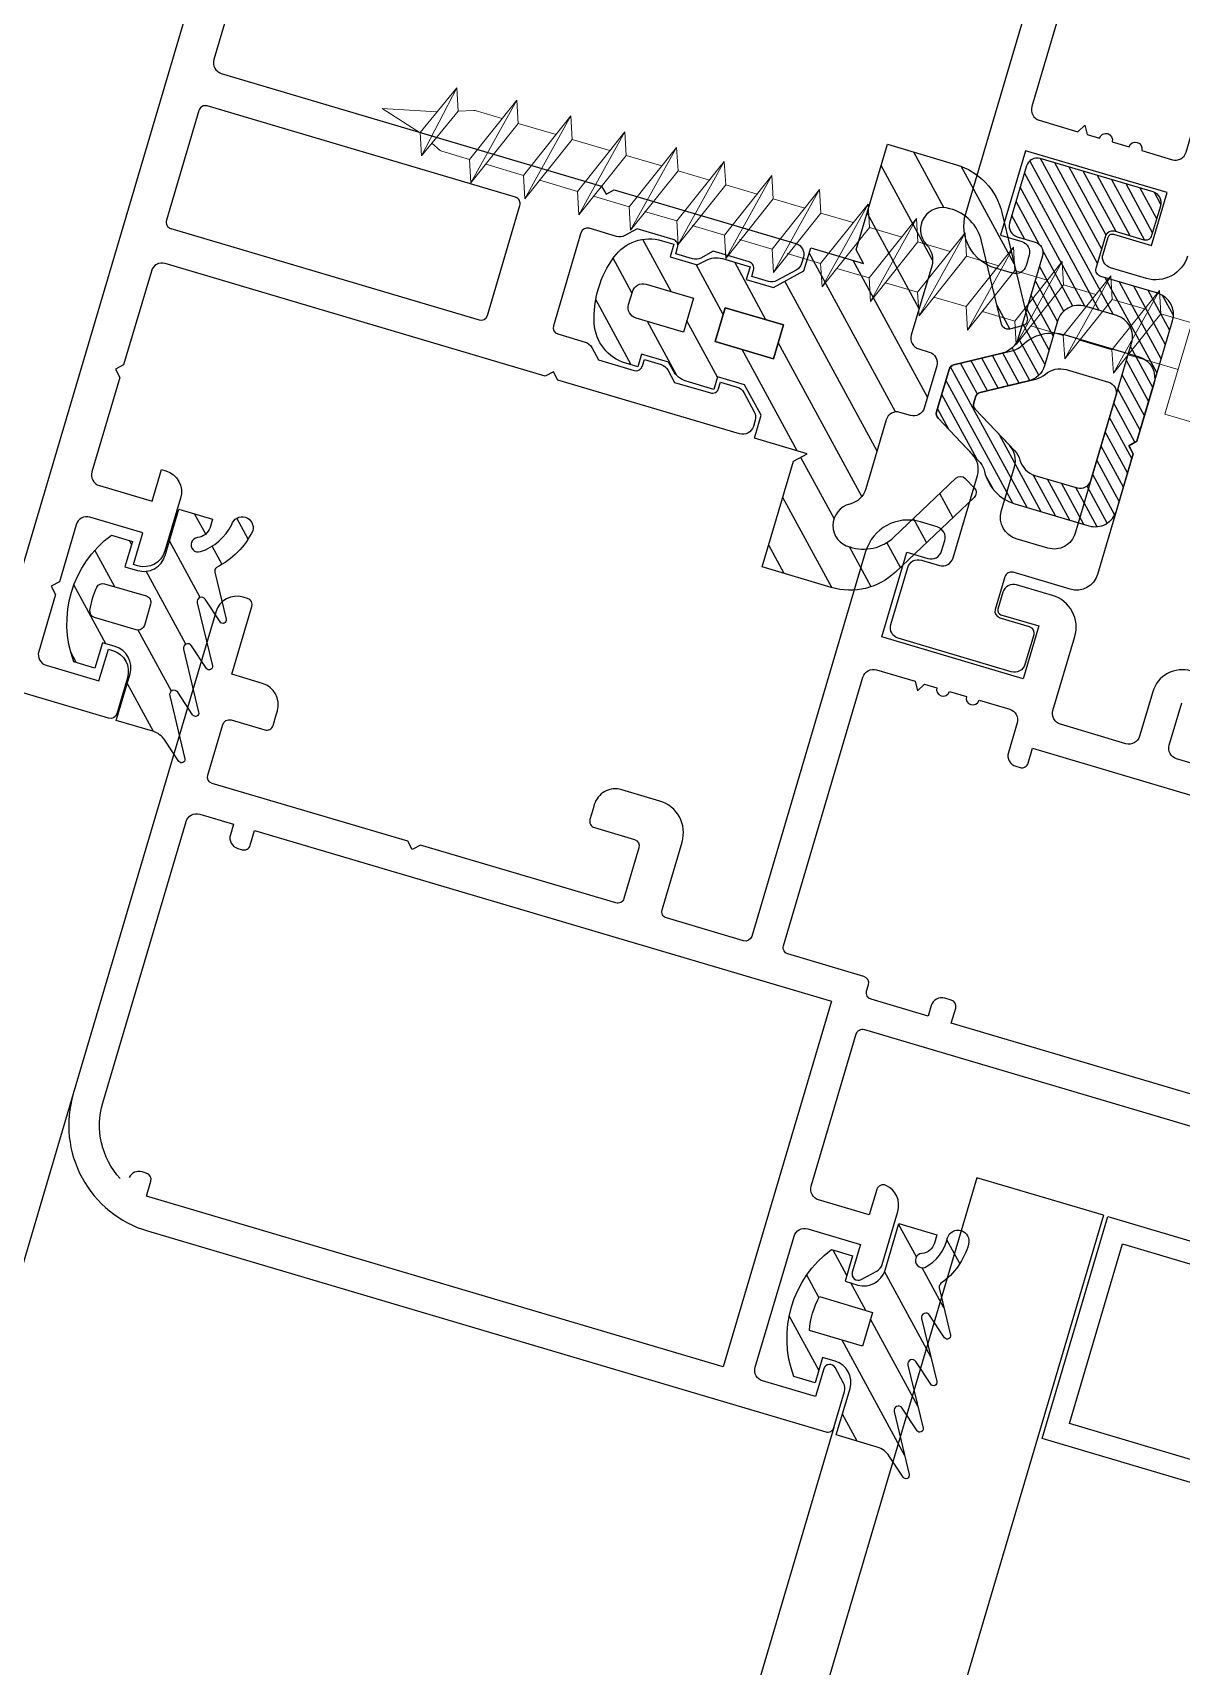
# Model space of a CAD drawing. Header units: millimetres. Extents: x 62878 to 70819, y -67946 to -61850.
# Drawn here: x 68099.26 to 68104.47, y -65191.06 to -65183.65 of the extents above; entities that cross this region are included whole.
import ezdxf

# ---------------------------------------------------------------- set-up
doc = ezdxf.new("R2010")
doc.units = ezdxf.units.MM
doc.layers.add('DOGRAMA', color=171, linetype='Continuous', lineweight=0)
pattern_1 = [(118.5057849383402, (68061.47426525081, -65287.5452532785), (-0.1395045678384407, -0.07576303882639554), [])]

# ---------------------------------------------------------------- blocks, each defined once
blk = doc.blocks.new('a2we')
at = {"lineweight": 5, "ltscale": 0.5}
for p, q in [((-196.0144480926461, -415.2868589025547), (-196.5925912144022, -417.2488821181558)), ((-196.0144480926461, -415.2868589025547), (-195.4639709594615, -417.7110762494052)), ((-197.5747968978259, -417.6063757508618), (-196.5747276986959, -417.2423803302317)), ((-194.1582851917165, -418.2620245979042), (-197.5747968978259, -417.6063757508618)), ((-195.1583543907882, -418.6260200186506), (-197.5747968978259, -417.6063757508618)), ((-196.8896500078097, -417.895480952812), (-197.0961171580722, -418.3448917148726)), ((-196.5747276986959, -417.2423803302317), (-194.1582851917165, -418.2620245979042)), ((-197.1143788935161, -419.7428166739272), (-197.1143788935161, -418.4283854465556)), ((-194.1582851917165, -418.2620245979042), (-195.1583543907882, -418.6260200186506)), ((-195.1583543907882, -418.6260200186506), (-194.9264251741961, -419.2953524503964)), ((-194.9154016761394, -420.634479622855), (-194.9154016761394, -419.3608343693425)), ((-198.1144480926461, -420.1068120946153), (-197.1143788935161, -419.7428166739268)), ((-194.9154016761721, -421.4039929561312), (-198.1144480926461, -420.1068120946153)), ((-193.9153324771005, -421.0399975355008), (-198.1144480926461, -420.1068120946153)), ((-197.1143788935161, -419.7428166739268), (-193.9153324771005, -421.0399975355008)), ((-197.1143788935161, -419.7428166739268), (-193.9153324771005, -421.0399975355008)), ((-197.1143788935161, -422.2969096404012), (-197.1143788935162, -420.512330007273)), ((-193.9153324771005, -421.0399975355008), (-194.9154016761721, -421.4039929561312)), ((-194.9154016761721, -423.1885725893157), (-194.9154016761721, -421.4039929561312)), ((-198.1144480926461, -422.6609050610894), (-197.1143788935161, -422.2969096404012)), ((-197.1143788935161, -422.2969096404012), (-193.9153324771005, -423.594090501975)), ((-197.1143788935161, -422.2969096404012), (-193.9153324771005, -423.594090501975)), ((-194.9154016761721, -423.9580859226053), (-198.1144480926461, -422.6609050610894)), ((-193.9153324771005, -423.594090501975), (-198.1144480926461, -422.6609050610894)), ((-197.1143788935161, -424.8510026068752), (-197.1143788935162, -423.0664229737469)), ((-193.9153324771005, -423.594090501975), (-194.9154016761721, -423.9580859226053)), ((-194.9154016761721, -425.7426655557898), (-194.9154016761721, -423.9580859226053)), ((-198.1144480926461, -425.2149980275636), (-197.1143788935161, -424.8510026068752)), ((-194.9154016761721, -426.5121788890793), (-198.1144480926461, -425.2149980275636)), ((-193.9153324771005, -426.1481834684492), (-198.1144480926461, -425.2149980275636)), ((-197.1143788935161, -424.8510026068752), (-193.9153324771005, -426.1481834684492)), ((-197.1143788935161, -424.8510026068752), (-193.9153324771005, -426.1481834684492)), ((-197.1143788935161, -427.3050955733496), (-197.1143788935162, -425.6205159402211)), ((-193.9153324771005, -426.1481834684492), (-194.9154016761721, -426.5121788890793)), ((-194.9154016761721, -428.1967585222638), (-194.9154016761721, -426.5121788890793)), ((-198.1144480926461, -427.669090994038), (-197.1143788935161, -427.3050955733496)), ((-197.1143788935161, -427.3050955733496), (-193.9153324771005, -428.6022764349236)), ((-197.1143788935161, -427.3050955733496), (-193.9153324771005, -428.6022764349236)), ((-194.9154016761721, -428.9662718555534), (-198.1144480926461, -427.669090994038)), ((-193.9153324771005, -428.6022764349236), (-198.1144480926461, -427.669090994038)), ((-197.1143788935161, -429.5591885398237), (-197.1143788935161, -428.0237477951896)), ((-193.9153324771005, -428.6022764349236), (-194.9154016761721, -428.9662718555534)), ((-194.9154016761721, -430.450851488738), (-194.9154016761721, -428.9662718555534)), ((-198.1144480926461, -429.9231839605702), (-197.1143788935161, -429.5591885398237)), ((-197.1143788935161, -429.5591885398237), (-193.9153324771005, -430.8563694013976)), ((-197.1143788935161, -429.5591885398237), (-193.9153324771005, -430.8563694013976)), ((-194.9154016761721, -431.2203648220857), (-198.1144480926461, -429.9231839605702)), ((-193.9153324771005, -430.8563694013976), (-198.1144480926461, -429.9231839605702)), ((-197.1143788935161, -431.8132815063559), (-197.1143788935161, -430.2778407616635)), ((-193.9153324771005, -430.8563694013976), (-194.9154016761721, -431.2203648220857)), ((-194.9154016761721, -432.7049444552304), (-194.9154016761721, -431.2203648220857)), ((-198.1144480926461, -432.177276926986), (-197.1143788935161, -431.8132815063559)), ((-197.1143788935161, -431.8132815063559), (-193.9153324771005, -433.1104623678716)), ((-197.1143788935161, -431.8132815063559), (-193.9153324771005, -433.1104623678716)), ((-194.9154016761721, -433.4744577885599), (-198.1144480926461, -432.177276926986)), ((-193.9153324771005, -433.1104623678716), (-198.1144480926461, -432.177276926986)), ((-197.1143788935161, -434.0673744728301), (-197.1143788935161, -432.5319337281958)), ((-193.9153324771005, -433.1104623678716), (-194.9154016761721, -433.4744577885599)), ((-194.9154016761721, -434.9590374217446), (-194.9154016761721, -433.4744577885599)), ((-198.1144480926461, -434.4313698935184), (-197.1143788935161, -434.0673744728301)), ((-197.1143788935161, -434.0673744728301), (-193.9153324771005, -435.364555334404)), ((-197.1143788935161, -434.0673744728301), (-193.9153324771005, -435.364555334404)), ((-194.9154016761721, -435.7285507550341), (-198.1144480926461, -434.4313698935184)), ((-193.9153324771005, -435.364555334404), (-198.1144480926461, -434.4313698935184)), ((-197.1143788935161, -436.3642339800811), (-197.1143788935161, -434.7860266946118)), ((-193.9153324771005, -435.364555334404), (-194.9154016761721, -435.7285507550341)), ((-194.9154016761721, -437.2558969289955), (-194.9154016761721, -435.7285507550341)), ((-198.1144480926461, -436.7282294008277), (-197.1143788935161, -436.3642339800811)), ((-197.1143788935161, -436.3642339800811), (-193.9153324771005, -437.6614148416551)), ((-197.1143788935161, -436.3642339800811), (-193.9153324771005, -437.6614148416551)), ((-194.9154016761721, -438.0254102623434), (-198.1144480926461, -436.7282294008277)), ((-193.9153324771005, -437.6614148416551), (-198.1144480926461, -436.7282294008277)), ((-197.1143788935161, -438.6610934873901), (-197.1143788935161, -437.1337473134849)), ((-193.9153324771005, -437.6614148416551), (-194.9154016761721, -438.0254102623434)), ((-198.1144480926461, -439.0250889080787), (-197.1143788935161, -438.6610934873901)), ((-197.1143788935161, -438.6610934873901), (-193.9153324771005, -439.9582743489061)), ((-197.1143788935161, -438.6610934873901), (-193.9153324771005, -439.9582743489061)), ((-194.9154016761721, -439.5527564362646), (-194.9154016761721, -438.0254102623434)), ((-194.9154016761721, -440.3222697695944), (-198.1144480926461, -439.0250889080787)), ((-193.9153324771005, -439.9582743489061), (-198.1144480926461, -439.0250889080787)), ((-197.1143788935161, -440.9579529946993), (-197.1143788935161, -439.430606820736)), ((-193.9153324771005, -439.9582743489061), (-194.9154016761721, -440.3222697695944)), ((-194.9154016761721, -441.849615943574), (-194.9154016761721, -440.3222697695944)), ((-198.1144480926461, -441.3219484153295), (-197.1143788935161, -440.9579529946993)), ((-194.9154016761721, -442.6191292769035), (-198.1144480926461, -441.3219484153295)), ((-193.9153324771005, -442.2551338562151), (-198.1144480926461, -441.3219484153295)), ((-197.1143788935161, -440.9579529946993), (-193.9153324771005, -442.2551338562151)), ((-197.1143788935161, -443.2537258831643), (-197.1143788935161, -441.7274663280053)), ((-193.9153324771005, -442.2551338562151), (-194.9154016761721, -442.6191292769035)), ((-194.9154016761721, -444.1453888320787), (-194.9154016761721, -442.6191292769035)), ((-198.1144480926461, -443.6177213039109), (-197.1143788935161, -443.2537258831643)), ((-194.9154016761721, -444.9149021654266), (-198.1144480926461, -443.6177213039109)), ((-193.9153324771005, -444.5509067447383), (-198.1144480926461, -443.6177213039109)), ((-197.1143788935161, -443.2537258831643), (-193.9153324771005, -444.5509067447383)), ((-197.1143788935161, -445.5538642814245), (-197.1143788935161, -444.0232392165685)), ((-193.9153324771005, -444.5509067447383), (-194.9154016761721, -444.9149021654266)), ((-194.9154016761721, -446.4455272302989), (-194.9154016761721, -444.9149021654266)), ((-198.1144480926461, -445.9178597020545), (-197.1143788935161, -445.5538642814245)), ((-193.9153324771005, -446.8510451429402), (-198.1144480926461, -445.9178597020545)), ((-194.9154016761721, -447.2150405636282), (-198.1144480926461, -445.9178597020545)), ((-197.1143788935161, -445.5538642814245), (-193.9153324771005, -446.8510451429402)), ((-197.1143788935161, -445.5538642814245), (-193.9153324771005, -446.8510451429402)), ((-197.1143788935161, -447.8540026795677), (-197.1143788935161, -446.3233776147298)), ((-193.9153324771005, -446.8510451429402), (-194.9154016761721, -447.2150405636282)), ((-194.9154016761721, -448.7456656284821), (-194.9154016761721, -447.2150405636282)), ((-197.1143788935161, -447.8540026795677), (-198.1144480926461, -448.2179981003141)), ((-194.9154016761721, -449.5151789618299), (-198.1144480926461, -448.2179981003141)), ((-198.1144480926461, -448.2179981003141), (-193.9153324771005, -449.1511835411412)), ((-193.9153324771005, -449.1511835411412), (-197.1143788935161, -447.8540026795677)), ((-197.1143788935161, -450.1541410778275), (-197.1143788935161, -448.6235160129718)), ((-193.9153324770423, -449.1511835411412), (-194.9154016761721, -449.5151789618299)), ((-194.9154016761723, -451.0458040266858), (-194.9154016761721, -449.5151789618299)), ((-198.1144480926461, -450.5181364984577), (-197.1143788935161, -450.1541410778275)), ((-194.9154016761721, -451.8153173600317), (-198.1144480926461, -450.5181364984577)), ((-193.9153324770423, -451.4513219393434), (-198.1144480926461, -450.5181364984577)), ((-197.1143788935161, -450.1541410778275), (-193.9153324770423, -451.4513219393434)), ((-197.1143788935161, -453.2868589025547), (-197.1143788935162, -450.9236544111328)), ((-193.9153324770423, -451.4513219393434), (-194.9154016761721, -451.8153173600317)), ((-194.9154016761721, -453.2868589025547), (-194.9154016761721, -451.8153173600317)), ((-192.7980524524961, -453.2868589025547), (-199.230843732796, -453.2868589025547)), ((-199.230843732796, -454.5827171301502), (-199.230843732796, -453.2868589025547)), ((-192.7980524524961, -454.5827171301502), (-192.7980524524961, -453.2868589025547))]:
    blk.add_line(p, q, dxfattribs=at)
blk.add_lwpolyline([(-196.4690204826777, -455.6637351848848), (-196.1125089353335, -455.3998333582319), (-195.9163872499585, -455.3998333582319), (-195.5598757026143, -455.6637351848848)], dxfattribs=at)
for centre, radius, start, end in [((-196.9143788935627, -418.4283854465556), 0.2, 155.3251238657465, 180), ((-195.115401676151, -419.3608343693425), 0.2, 0, 19.11162363728389), ((-195.6603624057317, -449.5292358589606), 6.187568978619671, 234.757305859688, 262.4904896380407), ((-196.3685337795604, -449.5292358589606), 6.187568978619673, 277.5095103619591, 305.2426941403116)]:
    blk.add_arc(centre, radius, start, end, dxfattribs=at)

msp = doc.modelspace()

# ---------------------------------------------------------------- hatches: boundary and pattern name
at = {"layer": 'DOGRAMA', "lineweight": -2}
h = msp.add_hatch(dxfattribs=at)
h.set_pattern_fill('ANSI31', color=256, scale=0.05, angle=73.50578493834035, style=0)
h.set_pattern_definition(pattern_1)
edge = h.paths.add_edge_path(flags=16)
edge.add_arc((68102.00872588751, -65184.89270673134), 0.04999999999706449, 163.505784953609, 253.5057849639707, ccw=False)
edge.add_line((68101.96078346722, -65184.87851080461), (68101.97781857933, -65184.82097990025))
edge.add_arc((68102.02576099963, -65184.835175827), 0.05000000001230415, 73.50578493435978, 163.5057849343598, ccw=False)
edge.add_line((68102.03995692638, -65184.78723340669), (68102.25569781773, -65184.85111507704))
edge.add_line((68102.25569781773, -65184.85111507704), (68102.2102708521, -65185.004530822))
edge.add_line((68102.2102708521, -65185.004530822), (68101.9945299608, -65184.94064915164))
h.paths.add_polyline_path([(68102.35409811305, -65185.04711860222), (68102.3995250786, -65184.89370285725), (68102.66320839025, -65184.97178045435), (68102.61778142466, -65185.12519619931)], flags=16)
edge = h.paths.add_edge_path()
edge.add_arc((68102.05592807877, -65184.78153334631), 0.200000000030035, 73.50578494176261, 144.0720038257323, ccw=False)
edge.add_line((68102.11271178574, -65184.58976366509), (68102.16669920716, -65184.60574953888))
edge.add_line((68102.16669920716, -65184.60574953888), (68102.14966409502, -65184.66328044326))
edge.add_line((68102.14966409502, -65184.66328044326), (68102.272669264, -65184.69970272557))
edge.add_line((68102.272669264, -65184.69970272557), (68102.31083547953, -65184.67897517154))
edge.add_arc((68102.35856022837, -65184.76685206471), 0.1000000000235594, 73.50578491718721, 118.50578491679019, ccw=False)
edge.add_line((68102.3869520819, -65184.6709672241), (68102.51188463328, -65184.70796021144))
edge.add_line((68102.51188463328, -65184.70796021144), (68102.4948495212, -65184.76549111579))
edge.add_line((68102.4948495212, -65184.76549111579), (68102.61785469018, -65184.80191339813))
edge.add_line((68102.61785469018, -65184.80191339813), (68102.75669130462, -65184.72651311572))
edge.add_line((68102.75669130462, -65184.72651311572), (68102.78743521628, -65184.62268491487))
edge.add_line((68102.78743521628, -65184.62268491487), (68103.02714731777, -65184.69366454858))
edge.add_line((68103.02714731777, -65184.69366454858), (68102.9934008242, -65184.63152620153))
edge.add_line((68102.9934008242, -65184.63152620153), (68103.13536009163, -65184.15210199855))
edge.add_line((68103.13536009163, -65184.15210199855), (68103.44870442915, -65184.24488440782))
edge.add_arc((68103.36352886874, -65184.5325389296), 0.2999999999932232, 13.505784946596009, 73.50578494719258, ccw=False)
edge.add_line((68103.65523277232, -65184.46247586781), (68103.76996853598, -65184.94017223605))
edge.add_arc((68103.74079814562, -65184.94717854223), 0.03000000000447382, -76.49421507275741, 13.505784943999686, ccw=False)
edge.add_line((68103.74780445179, -65184.9763489326), (68103.68946367106, -65184.99036154494))
edge.add_arc((68103.68245736488, -65184.9611911546), 0.02999999998494882, 193.5057849775139, 283.5057849672475, ccw=False)
edge.add_line((68103.65328697453, -65184.9681974608), (68103.56282176738, -65184.5915502889))
edge.add_arc((68103.36835249834, -65184.63825899673), 0.1999999999747306, 13.50578493778679, 75.42538228163885)
edge.add_arc((68103.38577902337, -65184.53912728213), 0.1000000000034527, 70.79093733605602, 223.5057849322506)
edge.add_arc((68103.24071805002, -65184.67681284417), 0.09999999996994818, -16.49421507910631, 43.5057849171323, ccw=False)
edge.add_line((68103.33660289057, -65184.70520469768), (68103.24381975597, -65185.01855148509))
edge.add_arc((68103.29176217625, -65185.03274741183), 0.0499999999823322, 163.5057849328855, 253.5057849432473)
edge.add_line((68103.27756624951, -65185.08068983212), (68103.32549441629, -65185.09488153833))
edge.add_arc((68103.31129848957, -65185.14282395866), 0.05000000002497065, -16.494215036922128, 73.50578497343957, ccw=False)
edge.add_line((68103.3592409099, -65185.15701988539), (68103.30245720291, -65185.34878956656))
edge.add_arc((68103.25451478259, -65185.33459363983), 0.05000000002005989, 253.5057849574505, 343.5057849630778, ccw=False)
edge.add_line((68103.24031885585, -65185.38253606016), (68103.19239068904, -65185.3683443539))
edge.add_arc((68103.1781947623, -65185.4162867742), 0.04999999999835106, 73.50578492962542, 163.5057849296254)
edge.add_line((68103.130252342, -65185.40209084745), (68103.03746920734, -65185.71543763486))
edge.add_arc((68102.94158436677, -65185.68704578136), 0.09999999998274905, 283.5057849256262, 343.5057849272582, ccw=False)
edge.add_arc((68102.98829307458, -65185.88151505042), 0.0999999999961393, 103.5057849408667, 256.2206325373911)
edge.add_arc((68103.02765025651, -65185.78887708385), 0.2000000000053838, 251.5861875923634, 313.5057849352743)
edge.add_line((68103.1653358186, -65185.93393805721), (68103.44628923413, -65185.66726930371))
edge.add_arc((68103.46694206845, -65185.68902844972), 0.03000000001273768, 43.50578494475519, 133.5057849447552, ccw=False)
edge.add_line((68103.48870121446, -65185.66837561539), (68103.53000688305, -65185.71189390743))
edge.add_arc((68103.50824773707, -65185.73254674173), 0.02999999997660162, -46.49421506686099, 43.505784952784325, ccw=False)
edge.add_line((68103.52890057137, -65185.75430588772), (68103.17257126306, -65186.09251815792))
edge.add_arc((68102.96604291991, -65185.87492669788), 0.3000000000102923, 253.50578493426292, 313.50578493532555, ccw=False)
edge.add_line((68102.88086735943, -65186.16258121967), (68102.56752302192, -65186.06979881045))
edge.add_line((68102.56752302192, -65186.06979881045), (68102.70948228933, -65185.59037460746))
edge.add_line((68102.70948228933, -65185.59037460746), (68102.77162063637, -65185.55662811389))
edge.add_line((68102.77162063637, -65185.55662811389), (68102.53190853487, -65185.48564848017))
edge.add_line((68102.53190853487, -65185.48564848017), (68102.56265244652, -65185.38182027932))
edge.add_line((68102.56265244652, -65185.38182027932), (68102.48725216411, -65185.24298366485))
edge.add_line((68102.48725216411, -65185.24298366485), (68102.36424699516, -65185.20656138251))
edge.add_line((68102.36424699516, -65185.20656138251), (68102.34721188303, -65185.26409228686))
edge.add_line((68102.34721188303, -65185.26409228686), (68102.22227933165, -65185.22709929953))
edge.add_arc((68102.25067118513, -65185.13121445893), 0.1000000000065236, 208.5057849413917, 253.5057849399872, ccw=False)
edge.add_line((68102.162794292, -65185.17893920781), (68102.14206673799, -65185.14077299231))
edge.add_line((68102.14206673799, -65185.14077299231), (68102.01906156898, -65185.10435070997))
edge.add_line((68102.01906156898, -65185.10435070997), (68102.00202645687, -65185.16188161432))
edge.add_line((68102.00202645687, -65185.16188161432), (68101.94803903552, -65185.14589574056))
edge.add_arc((68102.0048227425, -65184.95412605935), 0.2000000000171789, 182.9395660523542, 253.50578493598988, ccw=False)
edge.add_arc((68102.27496681358, -65184.94025411561), 0.4704999999433614, 144.0720038239638, 182.9395660580709, ccw=False)
at = {"layer": 'DOGRAMA', "lineweight": -2, "ltscale": 5}
h = msp.add_hatch(dxfattribs=at)
h.set_pattern_fill('ANSI31', color=256, scale=0.015, angle=73.50578493834035, style=0)
h.set_pattern_definition([(118.5057849383402, (68061.47426525081, -65287.5452532785), (-0.0418513703515322, -0.02272891164791872), [])])
edge = h.paths.add_edge_path(flags=16)
edge.add_line((68103.53479536588, -65185.29914194049), (68103.52705088217, -65185.32529657628))
edge.add_arc((68103.55581633438, -65185.33381413231), 0.03000000002712701, 163.505784983206, 223.5057849749918)
edge.add_line((68103.53405718837, -65185.35446696666), (68103.71329512529, -65185.54330615354))
edge.add_arc((68103.64076463862, -65185.61214893459), 0.09999999998944743, 15.646826830466011, 43.50578494101421, ccw=False)
edge.add_arc((68103.83335313095, -65185.5582075533), 0.09999999998841178, 195.6468268264516, 253.5057849376199)
edge.add_line((68103.80496127746, -65185.65409239389), (68103.99691530099, -65185.71093068532))
edge.add_arc((68104.01111122775, -65185.66298826502), 0.05000000001643571, 253.5057849183708, 343.5057849183708)
edge.add_line((68104.05905364806, -65185.67718419178), (68104.24360069571, -65185.05393272788))
edge.add_arc((68104.14771585513, -65185.02554087441), 0.0999999999905048, 343.5057849416172, 433.5057849467981)
edge.add_line((68104.1761077086, -65184.92965603381), (68104.03209610534, -65184.88701366914))
edge.add_arc((68104.00370425187, -65184.98289850973), 0.09999999998843902, 73.50578494561447, 163.5057849456145)
edge.add_line((68103.90781941128, -65184.95450665626), (68103.84782862623, -65185.15710726719))
edge.add_arc((68103.75194378565, -65185.12871541376), 0.09999999996415704, 283.50578496292246, 343.50578496323357, ccw=False)
edge.add_line((68103.7752981396, -65185.22595004825), (68103.55655451186, -65185.27848910617))
edge.add_arc((68103.56356081805, -65185.30765949652), 0.02999999998494882, 103.5057849672475, 163.505784959534)
edge = h.paths.add_edge_path()
edge.add_line((68104.08320144168, -65184.71442095608), (68104.12720881452, -65184.56579945316))
edge.add_arc((68104.15597426672, -65184.57431700922), 0.03000000001937126, 73.50578493534272, 163.5057849353427, ccw=False)
edge.add_line((68104.16449182277, -65184.54555155702), (68104.2987305996, -65184.58530015188))
edge.add_arc((68104.30724815567, -65184.55653469972), 0.02999999998862012, 253.5057848889676, 343.5057848983464)
edge.add_line((68104.33601360783, -65184.56505225578), (68104.37576220266, -65184.43081347892))
edge.add_arc((68104.32781978238, -65184.41661755218), 0.04999999998026643, 343.5057849408801, 433.5057849408801)
edge.add_line((68104.34201570912, -65184.3686751319), (68103.82903181194, -65184.21677871575))
edge.add_arc((68103.8148358852, -65184.26472113604), 0.04999999998724297, 73.50578494324726, 163.5057849488746)
edge.add_line((68103.76689346493, -65184.25052520931), (68103.69023546051, -65184.50941427892))
edge.add_arc((68103.7381778808, -65184.52361020566), 0.04999999999628529, 163.5057849376199, 253.5057849479817)
edge.add_line((68103.72398195407, -65184.57155262596), (68103.80548406855, -65184.5956857014))
edge.add_arc((68103.79128814182, -65184.6436281217), 0.05000000000817259, -16.494215049651075, 73.50578495034893, ccw=False)
edge.add_line((68103.83923056212, -65184.65782404844), (68103.7285894317, -65185.03148077914))
edge.add_arc((68103.63270459107, -65185.00308892567), 0.1000000000302983, 283.50578495416005, 343.5057849527161, ccw=False)
edge.add_line((68103.65605894502, -65185.10032356023), (68103.43731531737, -65185.15286261814))
edge.add_arc((68103.44432162358, -65185.18203300846), 0.02999999997052158, 103.5057850310306, 163.505785026155)
edge.add_line((68103.41555617141, -65185.17351545246), (68103.3586355549, -65185.36574750385))
edge.add_arc((68103.3874010071, -65185.37426505991), 0.03000000002143704, 163.5057849220185, 223.5057849155435)
edge.add_line((68103.36564186108, -65185.39491789423), (68103.5514544209, -65185.59068388717))
edge.add_arc((68103.47892393422, -65185.65952666807), 0.09999999989982257, 13.017113162441774, 43.50578487480101, ccw=False)
edge.add_arc((68103.77121478392, -65185.59195404681), 0.2000000000358596, 193.0171132303769, 253.5057849417626)
edge.add_line((68103.71443107695, -65185.78372372803), (68104.05021236138, -65185.88314979969))
edge.add_arc((68104.07860421487, -65185.78726495908), 0.1000000000135002, 253.5057849411708, 343.5057849439845)
edge.add_line((68104.17448905547, -65185.81565681256), (68104.25114705987, -65185.55676774298))
edge.add_line((68104.25114705987, -65185.55676774298), (68104.23089916373, -65185.51948473476))
edge.add_line((68104.23089916373, -65185.51948473476), (68104.26818217197, -65185.4992368386))
edge.add_line((68104.26818217197, -65185.4992368386), (68104.43001573684, -65184.95269324722))
edge.add_arc((68104.33413089623, -65184.92430139375), 0.1000000000163452, 343.5057849503489, 433.5057849503489)
edge.add_line((68104.3625227497, -65184.82841655314), (68104.10344933775, -65184.7517039643))
edge.add_arc((68104.11196689383, -65184.72293851215), 0.0299999999787986, 163.505784871698, 253.50578485442838, ccw=False)
at = {"layer": 'DOGRAMA', "lineweight": -2}
h = msp.add_hatch(dxfattribs=at)
h.set_pattern_fill('ANSI31', color=256, scale=0.05, angle=73.50578493834035, style=0)
h.set_pattern_definition(pattern_1)
edge = h.paths.add_edge_path()
edge.add_arc((68099.77286557601, -65186.91095883895), 0.09999999996034821, 33.50578493157155, 73.50578493170192)
edge.add_line((68099.8012574295, -65186.8150739984), (68099.63530188244, -65186.76593395138))
edge.add_line((68099.63530188244, -65186.76593395138), (68099.69776396014, -65186.55498730206))
edge.add_arc((68099.60187911955, -65186.52659544859), 0.09999999998843902, 343.5057849456144, 433.5057849456145)
edge.add_line((68099.63027097302, -65186.43071060801), (68099.57274006869, -65186.4136754959))
edge.add_line((68099.57274006869, -65186.4136754959), (68099.5386698445, -65186.5287373046))
edge.add_line((68099.5386698445, -65186.5287373046), (68099.44278500389, -65186.50034545112))
edge.add_arc((68099.91149992669, -65186.32625834327), 0.4999999999729861, 126.63588729544719, 200.3756825865904, ccw=False)
edge.add_line((68099.61313612477, -65185.92503640759), (68099.70902096535, -65185.95342826107))
edge.add_line((68099.70902096535, -65185.95342826107), (68099.6749507412, -65186.06849006978))
edge.add_line((68099.6749507412, -65186.06849006978), (68099.7324816456, -65186.0855251819))
edge.add_arc((68099.76087349905, -65185.98964034132), 0.09999999997733092, 253.5057849524254, 343.5057849552391)
edge.add_line((68099.85675833962, -65186.01803219477), (68099.91922041733, -65185.80708554549))
edge.add_line((68099.91922041733, -65185.80708554549), (68100.07213277195, -65185.85236345533))
edge.add_line((68100.07213277195, -65185.85236345533), (68100.0609238401, -65185.89021820975))
edge.add_arc((68099.99859869371, -65185.87176350498), 0.06500000000106015, 275.09644941410477, 343.5057849291239, ccw=False)
edge.add_arc((68100.00727669717, -65185.9690667276), 0.03268943072905842, 95.09644943573765, 288.9360640299174)
edge.add_arc((68099.94173601408, -65185.76984636167), 0.242411590082195, 288.3083183024211, 333.815090710204)
edge.add_arc((68100.20684707684, -65185.89228202589), 0.05002797727193977, -15.522056419043395, 161.9911798808004, ccw=False)
edge.add_arc((68099.92187647196, -65185.74069598607), 0.3717812401453502, 297.0057640215643, 333.6572845116394, ccw=False)
edge.add_arc((68100.10220079814, -65186.08829746949), 0.01999999998218948, 125.1201220505104, 193.5057849232016)
edge.add_line((68100.08275387125, -65186.09296834026), (68100.13414240169, -65186.3069218067))
edge.add_arc((68100.1195572065, -65186.31042495978), 0.01500000000138728, -146.4942150756916, 13.505784930487891, ccw=False)
edge.add_line((68100.10704975514, -65186.31870527743), (68100.03908290932, -65186.21604109791))
edge.add_arc((68100.0224063075, -65186.22708152145), 0.02000000000659648, 33.50578493401787, 193.5057849540009)
edge.add_line((68100.0029593806, -65186.23175239224), (68100.071680324, -65186.51786845599))
edge.add_arc((68100.05709512884, -65186.52137160909), 0.01499999998893703, -146.49421502183412, 13.505784970492812, ccw=False)
edge.add_line((68100.04458767749, -65186.52965192674), (68099.9766208317, -65186.42698774721))
edge.add_arc((68099.95994422985, -65186.43802817075), 0.02000000003086413, 33.50578488799236, 193.5057848939936)
edge.add_line((68099.94049730292, -65186.44269904152), (68100.00921824636, -65186.72881510531))
edge.add_arc((68099.99463305117, -65186.73231825839), 0.01499999999968803, -146.49421509886548, 13.505784903464416, ccw=False)
edge.add_line((68099.98212559981, -65186.74059857603), (68099.91415875399, -65186.63793439652))
edge.add_arc((68099.89748215218, -65186.64897482005), 0.01999999999044617, 33.50578493965019, 193.5057849434693)
edge.add_line((68099.8780352253, -65186.65364569084), (68099.94675616866, -65186.93976175459))
edge.add_arc((68099.93217097348, -65186.94326490769), 0.01500000000478579, -146.4942149986603, 13.505784984535126, ccw=False)
edge.add_line((68099.91966352213, -65186.95154522535), (68099.85624858507, -65186.8557567213))
edge = h.paths.add_edge_path(flags=16)
edge.add_line((68099.58269377748, -65186.14546421666), (68099.7712091805, -65186.20128431989))
edge.add_arc((68099.76269162445, -65186.23004977206), 0.02999999999844164, -16.494215093762875, 73.50578492350672, ccw=False)
edge.add_line((68099.79145707662, -65186.23856732812), (68099.76306522317, -65186.33445216871))
edge.add_arc((68099.73429977098, -65186.32593461267), 0.03000000001730549, 253.5057849392881, 343.5057849486669, ccw=False)
edge.add_line((68099.72578221493, -65186.35470006487), (68099.53726681194, -65186.29887996163))
edge.add_arc((68099.54578436799, -65186.27011450942), 0.03000000003332435, 171.2722191107238, 253.50578494323338, ccw=False)
edge.add_arc((68099.91149992666, -65186.32625834332), 0.39999999995366, 155.7393507654789, 171.2722191019007, ccw=False)
edge.add_arc((68099.57417622145, -65186.17422966884), 0.0300000000027462, 73.50578495015509, 155.7393507727722, ccw=False)
h = msp.add_hatch(dxfattribs=at)
h.set_pattern_fill('ANSI31', color=256, scale=0.05, angle=73.50578493834035, style=0)
h.set_pattern_definition(pattern_1)
edge = h.paths.add_edge_path(flags=16)
edge.add_arc((68103.17964256248, -65189.5675280263), 0.4000000000188257, 151.9688259181207, 175.0427439834178, ccw=False)
edge.add_line((68102.82656575157, -65189.37954726767), (68103.06811726846, -65189.45107155903))
edge.add_line((68103.06811726846, -65189.45107155903), (68103.02269030285, -65189.60448730398))
edge.add_line((68103.02269030285, -65189.60448730398), (68102.78113878603, -65189.53296301264))
edge = h.paths.add_edge_path()
edge.add_arc((68103.17964256246, -65189.56752802637), 0.4999999999815609, 126.6358872921189, 200.3756825844466, ccw=False)
edge.add_line((68102.88127876056, -65189.16630609066), (68102.97716360114, -65189.19469794417))
edge.add_line((68102.97716360114, -65189.19469794417), (68102.94309337696, -65189.30975975287))
edge.add_line((68102.94309337696, -65189.30975975287), (68103.00062428127, -65189.32679486494))
edge.add_arc((68103.02901613478, -65189.23091002434), 0.1000000000217633, 253.5057849251817, 343.5057849279954)
edge.add_line((68103.12490097538, -65189.25930187784), (68103.18736305306, -65189.04835522854))
edge.add_line((68103.18736305306, -65189.04835522854), (68103.35995576615, -65189.0994605648))
edge.add_line((68103.35995576615, -65189.0994605648), (68103.34874683432, -65189.13731531924))
edge.add_arc((68103.28642168794, -65189.11886061445), 0.06500000000519171, 275.09644940132824, 343.5057849168246, ccw=False)
edge.add_arc((68103.29509969137, -65189.21616383709), 0.03268943074226011, 95.09644940806717, 288.9360640698911)
edge.add_arc((68103.21342401794, -65189.07048316061), 0.1992591642791214, 297.5895634088894, 347.8554705682229)
edge.add_arc((68103.4558008213, -65189.12786980777), 0.05002797728802823, -15.52205642261248, 161.9911798780282, ccw=False)
edge.add_arc((68103.1924999489, -65189.05455628274), 0.3233450412763927, 305.1201220390433, 344.44643219346904, ccw=False)
edge.add_arc((68103.39002379232, -65189.33539457901), 0.02000000000246379, 125.1201220606263, 193.5057849540009)
edge.add_line((68103.37057686542, -65189.3400654498), (68103.42196539586, -65189.55401891621))
edge.add_arc((68103.40738020068, -65189.5575220693), 0.01500000000138728, -146.4942150756916, 13.505784930487891, ccw=False)
edge.add_line((68103.39487274931, -65189.56580238695), (68103.32690590352, -65189.4631382074))
edge.add_arc((68103.31022930171, -65189.47417863093), 0.01999999999044617, 33.50578493965019, 193.5057849434693)
edge.add_line((68103.29078237482, -65189.47884950171), (68103.35950331818, -65189.76496556551))
edge.add_arc((68103.344918123, -65189.76846871859), 0.01499999999968803, -146.49421509886548, 13.505784903464416, ccw=False)
edge.add_line((68103.33241067163, -65189.77674903623), (68103.26444382584, -65189.67408485671))
edge.add_arc((68103.24776722403, -65189.68512528024), 0.01999999999044617, 33.50578493965019, 193.5057849434693)
edge.add_line((68103.22832029714, -65189.68979615103), (68103.29704124053, -65189.9759122148))
edge.add_arc((68103.28245604534, -65189.97941536789), 0.01500000000308653, -146.4942150525177, 13.50578495751148, ccw=False)
edge.add_line((68103.26994859398, -65189.98769568554), (68103.20198174816, -65189.88503150604))
edge.add_arc((68103.18530514637, -65189.89607192956), 0.01999999997429586, 33.50578494528252, 193.5057849329376)
edge.add_line((68103.1658582195, -65189.90074280034), (68103.23457916289, -65190.18685886411))
edge.add_arc((68103.21999396768, -65190.19036201721), 0.01500000003308479, -146.49421501367982, 13.505784958572406, ccw=False)
edge.add_line((68103.2074865163, -65190.19864233489), (68103.14407157924, -65190.10285383082))
edge.add_arc((68103.0606885702, -65190.15805594852), 0.09999999997632975, 33.5057849605067, 73.50578496160352)
edge.add_line((68103.08908042364, -65190.06217110793), (68102.90344451819, -65190.00720363446))
edge.add_line((68102.90344451819, -65190.00720363446), (68102.96590659587, -65189.79625698515))
edge.add_arc((68102.87002175527, -65189.76786513167), 0.1000000000065236, 343.5057849399872, 433.5057849399872)
edge.add_line((68102.89841360875, -65189.67198029107), (68102.84088270442, -65189.65494517899))
edge.add_line((68102.84088270442, -65189.65494517899), (68102.80681248024, -65189.77000698769))
edge.add_line((68102.80681248024, -65189.77000698769), (68102.71092763965, -65189.7416151342))

# ---------------------------------------------------------------- linework, layer by layer
for p, q in [((68099.44013377931, -65188.46024574047), (68088.06909484585, -65226.86246756419)), ((68103.54101616718, -65188.8401978965), (68091.94284240578, -65228.00949844497)), ((68104.11632521072, -65189.01054901743), (68103.54101616718, -65188.8401978965)), ((68104.11632521072, -65189.01054901743), (68092.51815144936, -65228.17984956589)), ((68102.89278510612, -65189.97275981159), (68091.65518788404, -65227.92432288454))]:
    msp.add_line(p, q, dxfattribs=at)
at = {"layer": 'DOGRAMA', "lineweight": -2, "ltscale": 0.5}
for points in [[(68093.1641582576, -65179.82294111166), (68092.82856131549, -65179.72356962446), (68091.03551479636, -65179.19264196428, 0.4142135623730953), (68090.99823178814, -65179.21288986044), (68089.69788489855, -65183.60441555963, 0.4142135623730951), (68089.71813279466, -65183.64169856787), (68091.51117931373, -65184.17262622804), (68091.84677625586, -65184.27199771522), (68099.07649323663, -65186.41274346801, 0.4142135623730951), (68099.11377624483, -65186.39249557185), (68100.41412313448, -65182.00096987268, 0.4142135623722071), (68100.39387523831, -65181.96368686443)], [(68104.08320144168, -65184.71442095608), (68104.12720881452, -65184.56579945316, -0.4142135623730951), (68104.16449182277, -65184.54555155702), (68104.2987305996, -65184.58530015188, 0.4142135623730951), (68104.33601360783, -65184.56505225578), (68104.37576220266, -65184.43081347892, 0.4142135623730951), (68104.34201570912, -65184.3686751319), (68103.82903181194, -65184.21677871575, 0.4142135623730951), (68103.76689346493, -65184.25052520931), (68103.69023546051, -65184.50941427892, 0.4142135623730951), (68103.72398195407, -65184.57155262596), (68103.80548406855, -65184.5956857014, -0.4142135623730951), (68103.83923056212, -65184.65782404844), (68103.7285894317, -65185.03148077914, -0.2679491924311303), (68103.65605894502, -65185.10032356023), (68103.43731531737, -65185.15286261814, 0.2679491924310549), (68103.41555617141, -65185.17351545246), (68103.3586355549, -65185.36574750385, 0.2679491924311364), (68103.36564186108, -65185.39491789423), (68103.5514544209, -65185.59068388717, -0.1338222992157564), (68103.5763542174, -65185.63700246108, 0.2702358223096737), (68103.71443107695, -65185.78372372803), (68104.05021236138, -65185.88314979969, 0.4142135623730951), (68104.17448905547, -65185.81565681256), (68104.25114705987, -65185.55676774298), (68104.23089916373, -65185.51948473476), (68104.26818217197, -65185.4992368386), (68104.43001573684, -65184.95269324722, 0.4142135623730951), (68104.3625227497, -65184.82841655314), (68104.10344933775, -65184.7517039643, -0.4142135623731091)], [(68103.53479536588, -65185.29914194049), (68103.52705088217, -65185.32529657628, 0.2679491924311364), (68103.53405718837, -65185.35446696666), (68103.71329512529, -65185.54330615354, -0.1221599187188834), (68103.73705888478, -65185.58517824394, 0.2579611168298657), (68103.80496127746, -65185.65409239389), (68103.99691530099, -65185.71093068532, 0.4142135623730951), (68104.05905364806, -65185.67718419178), (68104.24360069571, -65185.05393272788, 0.4142135623730951), (68104.1761077086, -65184.92965603381), (68104.03209610534, -65184.88701366914, 0.4142135623730951), (68103.90781941128, -65184.95450665626), (68103.84782862623, -65185.15710726719, -0.2679491924311186), (68103.7752981396, -65185.22595004825), (68103.55655451186, -65185.27848910617, 0.2679491924310675)], [(68103.66871950967, -65186.11420748278), (68103.62471213675, -65186.26282898569, 0.4142135623730951), (68103.64496003289, -65186.30011199393), (68103.77919880973, -65186.33986058881, -0.4142135623730951), (68103.79944670583, -65186.37714359703), (68103.75969811095, -65186.51138237388, -0.4142135623730951), (68103.69755976394, -65186.54512886741), (68103.18457586673, -65186.39323245127, -0.4142135623730951), (68103.15082937319, -65186.33109410424), (68103.22748737759, -65186.07220503462, -0.4142135623730951), (68103.28962572462, -65186.03845854108), (68103.37112783911, -65186.06259161654, 0.4142135623730951), (68103.43326618618, -65186.02884512299), (68103.5439073166, -65185.65518839228, 0.2679491924311303), (68103.5205529627, -65185.55795375773), (68103.36568098998, -65185.39478574824, -0.2679491924310549), (68103.35867468378, -65185.36561535789), (68103.41559530026, -65185.17338330649, -0.2679491924311364), (68103.4373544463, -65185.15273047221), (68103.69979904933, -65185.08969507158, 0.1338222992157564), (68103.74590357253, -65185.06440113754, -0.2702358223096737), (68103.94160503372, -65185.01651285733), (68104.27738631816, -65185.11593892898, -0.4142135623730951), (68104.34487930528, -65185.2402156231), (68104.26822130085, -65185.49910469266), (68104.23093829263, -65185.51935258879), (68104.25118618875, -65185.55663559701), (68104.08935262392, -65186.10317918842, -0.4142135623730951), (68103.96507592982, -65186.1706721755), (68103.70600251787, -65186.09395958667, 0.4142135623731091)], [(68103.52709001105, -65185.32516443032), (68103.53483449481, -65185.29900979453, -0.2679491924311364), (68103.55659364077, -65185.27835696022), (68103.80975214232, -65185.21755194695, 0.1221599187188834), (68103.85248280442, -65185.19536909899, -0.2579611168298657), (68103.94695967375, -65185.17453604496), (68104.13891369739, -65185.23137433639, -0.4142135623730951), (68104.17266019087, -65185.29351268341), (68103.98811314325, -65185.91676414727, -0.4142135623730951), (68103.86383644916, -65185.98425713439), (68103.71982484593, -65185.9416147697, -0.4142135623730951), (68103.65233185882, -65185.81733807565), (68103.71232264383, -65185.61473746471, 0.2679491924311186), (68103.68896828993, -65185.51750283019), (68103.53409631725, -65185.35433482072, -0.2679491924310675)]]:
    msp.add_lwpolyline(points, format="xyb", close=True, dxfattribs=at)
for points in [[(68104.49729842675, -65184.65966871467, -0.4142135623730951), (68104.31088338565, -65184.76090819534), (68104.14787915663, -65184.71264204443, -0.4142135623730951), (68104.11413266303, -65184.65050369738), (68104.13684614585, -65184.57379582491, -0.4142135623730951), (68104.16170148461, -65184.56029722748), (68104.33429419767, -65184.61140256374), (68104.40527383143, -65184.37169046227), (68103.76284539947, -65184.18146504389), (68103.64927798553, -65184.56500440628), (68103.74516282612, -65184.59339625978, -0.4142135623730951), (68103.77890931966, -65184.65553460682), (68103.76471339294, -65184.70347702708, -0.4142135623730951), (68103.7025750459, -65184.73722352067), (68103.62586717342, -65184.7145100379, -0.4142135623730951), (68103.4908811992, -65184.46595664973), (68104.00761293262, -65182.7208525509, 0.4142135623730951)], [(68100.2043176055, -65183.34350884146), (68100.07850167016, -65183.76841385559, 0.4142135623730951), (68100.1122481637, -65183.83055220263), (68101.83817529437, -65184.34160556535), (68101.85842319051, -65184.37888857357), (68101.89570619873, -65184.35864067744), (68102.72031582787, -65184.60281061741, -0.4142135623730951), (68102.75406232139, -65184.66494896445), (68102.74574654005, -65184.69303298404, -0.1989123673795887), (68102.7216664942, -65184.72277550389), (68102.63378960107, -65184.77050025275, -0.1989123673797732), (68102.59573129987, -65184.77450422646), (68102.51970485997, -65184.75199251837), (68102.52822241603, -65184.72322706621, 0.4142135623730951), (68102.50797451989, -65184.68594405796), (68102.34497029087, -65184.63767790704), (68102.28860417486, -65184.66828958018, -0.1989123673797732), (68102.25054587374, -65184.6722935539), (68102.17451943379, -65184.6497818458), (68102.18303698988, -65184.62101639363, 0.4142135623729841), (68102.16278909377, -65184.58373338543), (68101.99978486475, -65184.53546723448), (68101.94341874876, -65184.56607890762, -0.1989123673797501), (68101.90536044759, -65184.57008288137), (68101.7813915874, -65184.53337524652, 0.4142135623729288), (68101.74410857918, -65184.55362314268), (68101.61918442385, -65184.97551644129, 0.4142135623725959), (68101.63943231996, -65185.0127994495), (68101.76340118019, -65185.04950708436, -0.1989123673796753), (68101.79314370005, -65185.0735871302), (68101.82375537315, -65185.12995324616), (68101.98675960215, -65185.1782193971, 0.4142135623736503), (68102.02404261037, -65185.15797150096), (68102.03256016644, -65185.1292060488), (68102.10858660631, -65185.15171775689, -0.1989123673797502), (68102.13832912614, -65185.17579780276), (68102.16894079928, -65185.23216391871), (68102.3319450283, -65185.28043006964, 0.4142135623732063), (68102.36922803649, -65185.2601821735), (68102.37774559256, -65185.23141672133), (68102.45377203243, -65185.25392842943, -0.1989123673796753), (68102.48351455227, -65185.2780084753), (68102.53123930117, -65185.3658853684, -0.1989123673797207), (68102.5352432749, -65185.40394366959), (68102.52692749351, -65185.4320276892, -0.4142135623730951), (68102.4647891465, -65185.46577418275), (68101.64017951742, -65185.22160424278), (68101.61993162124, -65185.18432123456), (68101.58264861302, -65185.20456913067), (68099.85672148233, -65184.69351576794, 0.4142135623730951), (68099.79458313528, -65184.72726226151), (68099.66876719994, -65185.15216727561), (68099.63148419169, -65185.17241517174), (68099.65173208789, -65185.20969817997), (68099.52486052716, -65185.63816824717, 0.4142135623730951), (68099.55860702072, -65185.7003065942), (68099.7983191222, -65185.77128622791), (68099.84090690246, -65185.62745896701), (68099.8600838706, -65185.63313733772, -0.4142135623729619), (68099.9275768577, -65185.75741403179), (68099.85659722393, -65185.99712613328, -0.4142135623728953), (68099.73232052987, -65186.06461912039), (68099.71314356176, -65186.05894074969), (68099.75573134204, -65185.91511348878), (68099.51601924049, -65185.84413385508, 0.4142135623730951), (68099.45388089347, -65185.87788034862), (68099.37722288904, -65186.13676941824), (68099.33993988084, -65186.15701731436), (68099.360187777, -65186.1943003226), (68099.28352977251, -65186.45318939221, 0.4142135623730951), (68099.31727626613, -65186.51532773924), (68099.5569883676, -65186.58630737294), (68099.59957614783, -65186.44248011206), (68099.61875311597, -65186.44815848274, -0.4142135623728953), (68099.68624610305, -65186.57243517681), (68099.63797995217, -65186.73543940585, -0.4142135623729288), (68099.6006969439, -65186.75568730199), (68089.49443474531, -65183.76318594466, -0.4142135623729288)], [(68104.51361168732, -65186.54175103955, 0.4142135623730951), (68104.33962431556, -65186.63624122147), (68104.28000142326, -65186.83759938677, -0.4142135623730951), (68104.21786307619, -65186.8713458803), (68103.92062007036, -65186.7833311345, -0.4142135623730951), (68103.88687357682, -65186.72119278746), (68103.986245064, -65186.38559584538, 0.4142135623730951), (68103.88500558329, -65186.19918080427), (68103.72200135433, -65186.15091465334, 0.4142135623730951), (68103.65986300725, -65186.18466114688), (68103.63714952447, -65186.26136901935, 0.4142135623730951), (68103.65064812193, -65186.28622435816), (68103.82324083502, -65186.33732969446), (68103.7522612013, -65186.57704179593), (68103.10983276932, -65186.38681637758), (68103.22340018325, -65186.00327701519), (68103.3192850238, -65186.0316688687, 0.4142135623730951), (68103.38142337088, -65185.99792237513), (68103.3956192976, -65185.94997995485, 0.4142135623730951), (68103.36187280406, -65185.88784160779), (68103.28516493159, -65185.86512812502, 0.4142135623730951), (68103.03661154342, -65186.00011409922), (68102.51987981005, -65187.74521819806, -0.4142135623730951), (68102.4825968018, -65187.76546609418), (68102.13261713361, -65187.66183582896, -0.4142135623730951), (68102.11236923747, -65187.62455282071), (68102.20322316863, -65187.31772133084, 0.4142135623730951), (68102.10198368794, -65187.13130628971), (68101.92939097492, -65187.08020095345, 0.4142135623730951), (68101.80511428081, -65187.14769394057), (68101.79943591013, -65187.16687090865), (68101.78523998338, -65187.21481332896, 0.4142135623730951), (68101.8054878795, -65187.25209633718), (68101.98766907663, -65187.30604085882, -0.4142135623730951), (68102.00791697274, -65187.34332386703), (68101.93977652444, -65187.57344748445, -0.4142135623730951), (68101.90249351622, -65187.59369538059), (68101.0155587407, -65187.33107073585), (68100.97827573246, -65187.35131863198), (68100.95802783634, -65187.31403562376), (68100.07109306086, -65187.05141097904, -0.4142135623730951), (68100.05084516472, -65187.01412797079), (68100.11898561307, -65186.78400435338, -0.4142135623730951), (68100.1562686213, -65186.76375645722), (68100.30968436628, -65186.8091834228, 0.4142135623730951), (68100.34696737447, -65186.78893552668), (68100.36116330125, -65186.74099310637), (68100.3668416719, -65186.72181613826, 0.4142135623730951), (68100.29934868481, -65186.59753944419), (68100.16031566597, -65186.55637125664), (68100.25116959709, -65186.24953976675, 0.4142135623730951), (68100.23092170095, -65186.21225675849), (68100.21174473283, -65186.20657838782, 0.4142135623730951), (68100.0874680388, -65186.27407137492), (68099.44013377931, -65188.46024574047, 0.4142135623730951), (68099.77759871486, -65189.08162921085), (68102.85550209787, -65189.99300770772, 0.4142135623730951), (68102.89278510612, -65189.97275981159), (68102.9408496749, -65189.81043636495, 0.1991096956269791), (68102.93683906592, -65189.77238166727), (68102.89832081823, -65189.70145695795, 0.6680969080520953), (68102.8463492465, -65189.70692633919), (68102.80895433627, -65189.83321626276), (68102.56924223475, -65189.76223662903, -0.4142135623730951), (68102.5354957412, -65189.70009828202), (68102.71152523282, -65189.10561227033, -0.4142135623730951), (68102.77366357985, -65189.07186577677), (68103.01337568133, -65189.14284541049), (68102.97597793196, -65189.26914492251, 0.6680969080520438), (68103.01659276229, -65189.30202947749), (68103.0875174716, -65189.26351122976, 0.1989616347782854), (68103.1116039601, -65189.23376575667), (68103.18258643302, -65188.99404406668, 0.3728392455561729), (68103.12849949201, -65188.87480875826, 0.4568501953068724), (68103.0871945004, -65188.89354482494), (68103.05312427625, -65189.00860663362), (68102.8230006588, -65188.94046618529, -0.4142135623730951), (68102.78925416524, -65188.87832783825), (68102.99367551034, -65188.18795698596, -0.4142135623730951), (68103.03095851856, -65188.16770908984), (68104.66100080866, -65188.65037059906, -0.4142135623730951)], [(68105.0904151256, -65187.12971174701), (68104.44798669362, -65186.93948632866, -0.4142135623730951), (68104.41424020007, -65186.87734798162), (68104.47102390704, -65186.68557830043)], [(68099.6531292487, -65188.84431186435, -0.2621398995659221), (68099.57437255615, -65188.49999433533), (68099.9519842075, -65187.22472595544, -0.4142135623730951), (68100.01412255451, -65187.19097946187), (68100.16753829949, -65187.23640642746), (68100.15334237274, -65187.28434884774, 0.4142135623730951), (68100.18708886628, -65187.34648719481), (68100.20626583436, -65187.35216556549, 0.4142135623730951), (68100.24354884264, -65187.33191766938), (68100.26342314006, -65187.26479828096), (68102.88107928829, -65188.0398958811), (68102.38990022297, -65189.69870362338), (68099.77224407479, -65188.92360602322), (68099.79211837222, -65188.85648663479, 0.4142135623730951), (68099.77187047605, -65188.81920362657), (68099.75269350797, -65188.81352525587, 0.3618128521052944), (68099.69391999632, -65188.83882172905)]]:
    msp.add_lwpolyline(points, format="xyb", dxfattribs=at)
at = {"layer": 'DOGRAMA', "linetype": 'ByBlock', "lineweight": -2}
for points in [[(68104.15144019353, -65182.76344033114), (68103.79086365426, -65183.98117780667, 0.4142135623730951), (68103.82461014783, -65184.04331615371), (68104.000136937, -65184.09529028072), (68104.03196297535, -65184.06508321392), (68104.04221120506, -65184.10774862602), (68104.09788194348, -65184.12423293616, -0.9999999999999998), (68104.1554128479, -65184.14126804826), (68104.23212072032, -65184.16398153103, -0.9999999999999998), (68104.28965162468, -65184.18101664311), (68104.42868464356, -65184.22218483069, 0.4142135623730951), (68104.49082299059, -65184.18843833714), (68104.53057158546, -65184.0541995603, -0.4142135623730951), (68104.59270993253, -65184.02045306674), (68104.61188690062, -65184.02613143744, -0.4142135623730951), (68104.63213479682, -65184.06341444564), (68104.6122604993, -65184.13053383409), (68105.91629433137, -65184.51666304148), (68106.28538842671, -65183.27016011374)], [(68104.72951485572, -65188.52464937831), (68103.42548102359, -65188.13852017092), (68103.44535532106, -65188.07140078249, 0.4142135623730951), (68103.42510742495, -65188.03411777428), (68103.39634197278, -65188.02560021824, 0.4142135623730951), (68103.33420362574, -65188.05934671177), (68103.32000769899, -65188.10728913207), (68103.06111862941, -65188.03063112767, -0.4142135623730951), (68103.04087073327, -65187.99334811945), (68103.0493882893, -65187.96458266725, 0.4142135623730951), (68103.02914039316, -65187.92729965904), (68102.68395496698, -65187.8250889865, -0.4142135623730951), (68102.66370707087, -65187.78780597828), (68103.02428361011, -65186.5700685027, -0.4142135623730951), (68103.08642195718, -65186.53632200917), (68103.26194874637, -65186.58829613616), (68103.27219697606, -65186.63096154823), (68103.30402301444, -65186.60075448146), (68103.35969375286, -65186.6172387916, 0.9999999999999998), (68103.41722465726, -65186.63427390369), (68103.49393252973, -65186.65698738646, 0.9999999999999998), (68103.5514634341, -65186.67402249857), (68103.69049645294, -65186.71519068613, -0.4142135623730951), (68103.72424294647, -65186.77732903315), (68103.68449435162, -65186.91156781001, 0.4142135623730951), (68103.71824084516, -65186.97370615703), (68103.73741781327, -65186.97938452776, 0.4142135623730951), (68103.77470082152, -65186.95913663159), (68103.79457511895, -65186.89201724318), (68105.09860895103, -65187.27814645057)]]:
    msp.add_lwpolyline(points, format="xyb", dxfattribs=at)
at = {"layer": 'DOGRAMA', "lineweight": -2, "ltscale": 5}
msp.add_lwpolyline([(68101.44756290267, -65184.39281063773), (68100.04764423, -65183.97828957686, 0.4142135623730951), (68100.0103612218, -65183.99853747299), (68099.86272358365, -65184.49713864407, 0.4142135623730951), (68099.88297147979, -65184.53442165229), (68101.28289015248, -65184.94894271319, 0.4142135623730951), (68101.3201731607, -65184.92869481705), (68101.46781079881, -65184.43009364596, 0.4142135623730951)], format="xyb", close=True, dxfattribs=at)
at = {"layer": 'DOGRAMA', "lineweight": -2}
for points in [[(68101.89397707328, -65184.66417972757, -0.3180171180317411), (68102.11271178574, -65184.58976366509), (68102.16669920716, -65184.60574953888), (68102.14966409502, -65184.66328044326), (68102.272669264, -65184.69970272557), (68102.31083547953, -65184.67897517154, -0.198912367379756), (68102.3869520819, -65184.6709672241), (68102.51188463328, -65184.70796021144), (68102.4948495212, -65184.76549111579), (68102.61785469018, -65184.80191339813), (68102.75669130462, -65184.72651311572), (68102.78743521628, -65184.62268491487), (68103.02714731777, -65184.69366454858), (68102.9934008242, -65184.63152620153), (68103.13536009163, -65184.15210199855), (68103.44870442915, -65184.24488440782, -0.2679491924317952), (68103.65523277232, -65184.46247586781), (68103.76996853598, -65184.94017223605, -0.4142135623735607), (68103.74780445179, -65184.9763489326), (68103.68946367106, -65184.99036154494, -0.4142135623726812), (68103.65328697453, -65184.9681974608), (68103.56282176738, -65184.5915502889, 0.2769467766270159), (68103.41868062515, -65184.44469484808, 0.7863209524829787), (68103.3132485367, -65184.60797006317, -0.2679491924310053), (68103.33660289057, -65184.70520469768), (68103.24381975597, -65185.01855148509, 0.4142135623730951), (68103.27756624951, -65185.08068983212), (68103.32549441629, -65185.09488153833, -0.4142135623730951), (68103.3592409099, -65185.15701988539), (68103.30245720291, -65185.34878956656, -0.4142135623730951), (68103.24031885585, -65185.38253606016), (68103.19239068904, -65185.3683443539, 0.4142135623730133), (68103.130252342, -65185.40209084745), (68103.03746920734, -65185.71543763486, -0.2679491924310054), (68102.96493872066, -65185.78428041589, 0.7863209524829787), (68102.96447470147, -65185.97863706184, 0.2769467766270156), (68103.1653358186, -65185.93393805721), (68103.44628923413, -65185.66726930371, -0.4142135623726812), (68103.48870121446, -65185.66837561539), (68103.53000688305, -65185.71189390743, -0.4142135623735606), (68103.52890057137, -65185.75430588772), (68103.17257126306, -65186.09251815792, -0.2679491924317952), (68102.88086735943, -65186.16258121967), (68102.56752302192, -65186.06979881045), (68102.70948228933, -65185.59037460746), (68102.77162063637, -65185.55662811389), (68102.53190853487, -65185.48564848017), (68102.56265244652, -65185.38182027932), (68102.48725216411, -65185.24298366485), (68102.36424699516, -65185.20656138251), (68102.34721188303, -65185.26409228686), (68102.22227933165, -65185.22709929953, -0.1989123673796753), (68102.162794292, -65185.17893920781), (68102.14206673799, -65185.14077299231), (68102.01906156898, -65185.10435070997), (68102.00202645687, -65185.16188161432), (68101.94803903552, -65185.14589574056, -0.3180171180316094), (68101.80508590615, -65184.96438257965, -0.1712365548905719)], [(68101.9945299608, -65184.94064915164, -0.4142135623730951), (68101.96078346722, -65184.87851080461), (68101.97781857933, -65184.82097990025, -0.4142135623730951), (68102.03995692638, -65184.78723340669), (68102.25569781773, -65184.85111507704), (68102.2102708521, -65185.004530822)], [(68099.85624858507, -65186.8557567213, 0.176326980708443), (68099.8012574295, -65186.8150739984), (68099.63530188244, -65186.76593395138), (68099.69776396014, -65186.55498730206, 0.4142135623726288), (68099.63027097302, -65186.43071060801), (68099.57274006869, -65186.4136754959), (68099.5386698445, -65186.5287373046), (68099.44278500389, -65186.50034545112, -0.3333333333332321), (68099.61313612477, -65185.92503640759), (68099.70902096535, -65185.95342826107), (68099.6749507412, -65186.06849006978), (68099.7324816456, -65186.0855251819, 0.4142135623730951), (68099.85675833962, -65186.01803219477), (68099.91922041733, -65185.80708554549), (68100.07213277195, -65185.85236345533), (68100.0609238401, -65185.89021820975, -0.3076847592325163), (68100.00437281093, -65185.93650653218, 1.128701775594264), (68100.01788483764, -65185.99998704837, 0.2012120834862478), (68100.15927002346, -65185.87681520652, -0.9785310008383128), (68100.25505040903, -65185.9056699785, -0.1612998685773607), (68100.0906949472, -65186.07193851496, 0.3075716929248266), (68100.08275387125, -65186.09296834026), (68100.13414240169, -65186.3069218067, -0.8390996311771568), (68100.10704975514, -65186.31870527743), (68100.03908290932, -65186.21604109791, 0.8390996311749109), (68100.0029593806, -65186.23175239224), (68100.071680324, -65186.51786845599, -0.8390996311813727), (68100.04458767749, -65186.52965192674), (68099.9766208317, -65186.42698774721, 0.8390996311751685), (68099.94049730292, -65186.44269904152), (68100.00921824636, -65186.72881510531, -0.8390996311750223), (68099.98212559981, -65186.74059857603), (68099.91415875399, -65186.63793439652, 0.8390996311790603), (68099.8780352253, -65186.65364569084), (68099.94675616866, -65186.93976175459, -0.8390996311813727), (68099.91966352213, -65186.95154522535)], [(68099.58269377748, -65186.14546421666), (68099.7712091805, -65186.20128431989, -0.414213562374205), (68099.79145707662, -65186.23856732812), (68099.76306522317, -65186.33445216871, -0.4142135623730951), (68099.72578221493, -65186.35470006487), (68099.53726681194, -65186.29887996163, -0.3750467088372598), (68099.51613175508, -65186.26556230667, -0.0678788880673013), (68099.54682565074, -65186.16190301956, -0.3750467088370437)], [(68102.71092763965, -65189.7416151342, -0.3333333333332296), (68102.88127876056, -65189.16630609066), (68102.97716360114, -65189.19469794417), (68102.94309337696, -65189.30975975287), (68103.00062428127, -65189.32679486494, 0.4142135623730951), (68103.12490097538, -65189.25930187784), (68103.18736305306, -65189.04835522854), (68103.35995576615, -65189.0994605648), (68103.34874683432, -65189.13731531924, -0.3076847592325949), (68103.29219580514, -65189.18360364165, 1.128701775595035), (68103.30570783187, -65189.24708415788, 0.2229122392588673), (68103.40822376791, -65189.11240298839, -0.9785310008372164), (68103.50400415351, -65189.14125776039, -0.1732976222504512), (68103.37851794137, -65189.31903562446, 0.3075716929246892), (68103.37057686542, -65189.3400654498), (68103.42196539586, -65189.55401891621, -0.8390996311771624), (68103.39487274931, -65189.56580238695), (68103.32690590352, -65189.4631382074, 0.8390996311772869), (68103.29078237482, -65189.47884950171), (68103.35950331818, -65189.76496556551, -0.8390996311771624), (68103.33241067163, -65189.77674903623), (68103.26444382584, -65189.67408485671, 0.839099631177325), (68103.22832029714, -65189.68979615103), (68103.29704124053, -65189.9759122148, -0.8390996311769768), (68103.26994859398, -65189.98769568554), (68103.20198174816, -65189.88503150604, 0.8390996311770358), (68103.1658582195, -65189.90074280034), (68103.23457916289, -65190.18685886411, -0.8390996311781366), (68103.2074865163, -65190.19864233489), (68103.14407157924, -65190.10285383082, 0.1763269807084491), (68103.08908042364, -65190.06217110793), (68102.90344451819, -65190.00720363446), (68102.96590659587, -65189.79625698515, 0.4142135623728453), (68102.89841360875, -65189.67198029107), (68102.84088270442, -65189.65494517899), (68102.80681248024, -65189.77000698769)], [(68102.78113878603, -65189.53296301264, -0.1010205144335734), (68102.82656575157, -65189.37954726767), (68103.06811726846, -65189.45107155903), (68103.02269030285, -65189.60448730398)], [(68102.78113878603, -65189.53296301264, -0.1010205144335734), (68102.82656575157, -65189.37954726767), (68103.06811726846, -65189.45107155903), (68103.02269030285, -65189.60448730398)]]:
    msp.add_lwpolyline(points, format="xyb", close=True, dxfattribs=at)
for points in [[(68102.35409811305, -65185.04711860222), (68102.3995250786, -65184.89370285725), (68102.66320839025, -65184.97178045435), (68102.61778142466, -65185.12519619931)], [(68102.3995250786, -65184.89370285725), (68102.35409811305, -65185.04711860222), (68102.61778142466, -65185.12519619931), (68102.66320839025, -65184.97178045435)], [(68105.24776632973, -65189.34557288852), (68104.94965186814, -65190.35236371476), (68103.83738771731, -65190.02301821433), (68104.13550217886, -65189.0162273881)], [(68105.1234896357, -65189.41306587563), (68104.88215888102, -65190.22808702069), (68103.9616644113, -65189.95552522723), (68104.20299516598, -65189.14050408217)]]:
    msp.add_lwpolyline(points, close=True, dxfattribs=at)

# ---------------------------------------------------------------- block references
at = {"layer": 'DOGRAMA', "linetype": 'ByBlock', "lineweight": -2, "xscale": 0.09999999999876999, "yscale": 0.09999999999876999, "zscale": 0.09999999999876999, "rotation": 73.50578493445082}
msp.add_blockref('a2we', (68066.58792864814, -65153.40382331891), dxfattribs=at)

doc.saveas('drawing.dxf')
